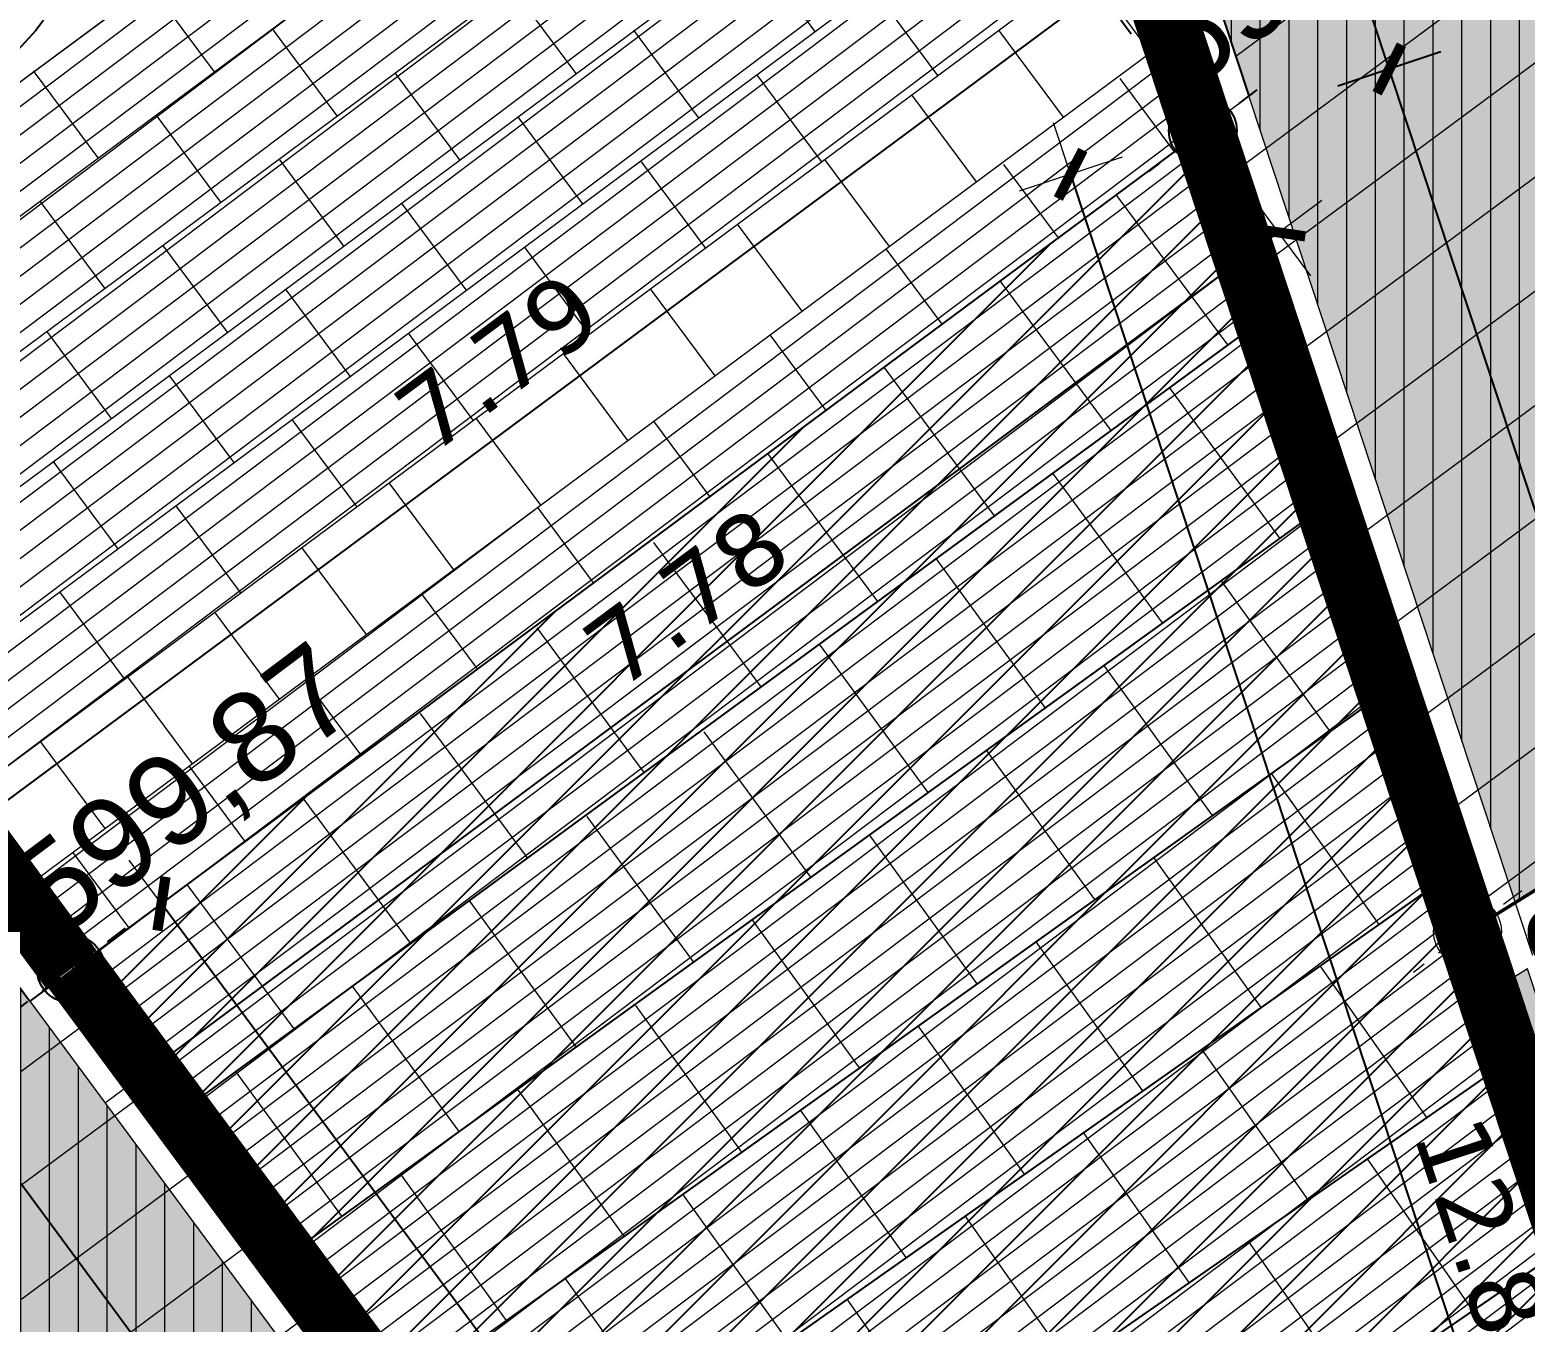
# Model space of a CAD drawing. Header units: metres. Extents: x 678805 to 1359287, y 2747329 to 5497370.
# Drawn here: x 679851.19 to 679859.46, y 2748750.56 to 2748757.71 of the extents above; entities that cross this region are included whole.
import ezdxf
from ezdxf.enums import TextEntityAlignment as Align

# ---------------------------------------------------------------- set-up
doc = ezdxf.new("R2010")
doc.units = ezdxf.units.M
doc.linetypes.add('XREF_MON_BUILDINGS$0$DASHEDX2', pattern=[1.5, 1, -0.5])
doc.linetypes.add('XREF_MON_SFT_TREES$0$HIDDEN', pattern=[0.375, 0.25, -0.125])
for name, color, linetype in [('00_XREF_MON_HSC_PAVEMENT', 7, 'Continuous'), ('00_XREF_TWQ_BUILDINGS', 7, 'Continuous'), ('00_XREF_TWQ_SFT_TREES', 7, 'Continuous'), ('XREF_MON_BUILDINGS$0$02-L-05 Stair', 6, 'Continuous'), ('XREF_MON_BUILDINGS$0$02-L-05 Stair_Levels', 81, 'Continuous'), ('XREF_MON_BUILDINGS$0$COTAUX', 7, 'Continuous'), ('XREF_MON_GENERAL_LAYOUT$0$02-L-Edge Line', 4, 'Continuous'), ('XREF_MON_GENERAL_LAYOUT$0$02-L-Edge Line Stair +10cm', 6, 'Continuous'), ('XREF_MON_GENERAL_LAYOUT$0$02-L-Plan Change', 8, 'Continuous'), ('XREF_MON_SFT_TREES$0$SL_TREE_CANOPY', 251, 'XREF_MON_SFT_TREES$0$HIDDEN')]:
    doc.layers.add(name, color=color, linetype=linetype)
doc.layers.add('02-L-Waterfeatures 01', color=7, linetype='Continuous', true_color=0x4da6ff)
doc.layers.add('XREF_MON_SFT_TREES$0$SL_TREE_ZIZIPHUS_SPINA', color=7, linetype='Continuous', true_color=0xc6d408)
for name, color, linetype, lineweight in [('XREF_MON_BUILDINGS$0$02-L-02 Retaining walls', 4, 'Continuous', 5), ('XREF_MON_BUILDINGS$0$02-L-02 Retaining walls_levels', 21, 'Continuous', 5), ('XREF_MON_BUILDINGS$0$02-L-03 Bridges_Levels', 252, 'Continuous', 15), ('XREF_MON_GENERAL_LAYOUT$0$02-L-Level Curves 0.25-0.75m', 33, 'Continuous', 5), ('XREF_MON_GENERAL_LAYOUT$0$02-L-Level Curves 0.50m', 33, 'Continuous', 5), ('XREF_MON_GENERAL_LAYOUT$0$02-L-Level Curves 1m', 37, 'Continuous', 5), ('XREF_MON_GENERAL_LAYOUT$0$02-L-Material Change', 251, 'Continuous', 5), ('XREF_MON_HSC_FURNITURE$0$05-Railing', 8, 'Continuous', 13), ('XREF_MON_HSC_PAVEMENT$0$03-TR-Pavement_04_Dry Meadow_', 54, 'Continuous', 5)]:
    doc.layers.add(name, color=color, linetype=linetype, lineweight=lineweight)
for name, color, linetype, lineweight, true_color in [('XREF_MON_BUILDINGS$0$02-L-03 Bridges', 7, 'Continuous', 15, 0x800020), ('XREF_MON_HSC_PAVEMENT$0$02-L-Joints-Paviment_07_Natural Stone', 7, 'Continuous', 5, 0x998833), ('XREF_MON_HSC_PAVEMENT$0$02-L-Joints-Paviment_07_Precast Concrete Blocks 60X40', 7, 'Continuous', 5, 0x999999), ('XREF_MON_HSC_PAVEMENT$0$03-TR-Pavement_04_Dry Meadow_2', 7, 'Continuous', 5, 0xe2c75d), ('XREF_MON_HSC_PAVEMENT$0$03-TR-Pavement_08_Natural Stone Bleachers', 7, 'Continuous', 5, 0x969696)]:
    doc.layers.add(name, color=color, linetype=linetype, lineweight=lineweight, true_color=true_color)
doc.layers.get('XREF_MON_SFT_TREES$0$SL_TREE_ZIZIPHUS_SPINA').off()
doc.styles.add('XREF_MON_BUILDINGS$0$E200', font='verdana.ttf', dxfattribs={"height": 0.4})
doc.styles.add('XREF_MON_BUILDINGS$0$Standard', font='arial.ttf')
doc.styles.add('XREF_MON_GENERAL_LAYOUT$0$Standard', font='arial.ttf')
doc.dimstyles.new('XREF_MON_BUILDINGS$0$E200', dxfattribs={"dimscale": 0.03, "dimtxt": 12, "dimasz": 1, "dimexe": 0.1, "dimexo": 1, "dimgap": 4, "dimtad": 1, "dimzin": 0, "dimdsep": 46, "dimtxsty": 'XREF_MON_BUILDINGS$0$E200', "dimblk1": 'XREF_MON_BUILDINGS$0$LINCOT200', "dimblk2": 'XREF_MON_BUILDINGS$0$LINCOT200', "dimsah": 1, "dimcen": 0.1, "dimdle": 0.1, "dimse1": 1, "dimse2": 1, "dimclrt": 256, "dimadec": 0, "dimazin": 0, "dimtfac": 0.015385, "dimtofl": 0, "dimtmove": 0, "dimatfit": 3, "dimldrblk": 'XREF_MON_BUILDINGS$0$LINCOT200', "dimfxl": 1, "dimtolj": 1, "dimtzin": 0, "dimarcsym": 0})

# ---------------------------------------------------------------- blocks, each defined once
blk = doc.blocks.new('*U153')
at = {"linetype": 'XREF_MON_BUILDINGS$0$DASHEDX2', "ltscale": 0.5}
for points in [[(0, -1.5), (0, 1.5)], [(1.5, 0), (-1.5, 0)]]:
    blk.add_lwpolyline(points, dxfattribs=at)
blk.add_circle((0, 0), 0.75)
at = {"ltscale": 0.3, "style": 'XREF_MON_BUILDINGS$0$Standard'}
blk.add_attdef('COTES', text='', height=2, dxfattribs=at).set_placement((4.512, 1.669), align=Align.MIDDLE)
blk = doc.blocks.new('*U154')
at = {"linetype": 'XREF_MON_BUILDINGS$0$DASHEDX2', "ltscale": 0.5}
for points in [[(0, -1.5), (0, 1.5)], [(1.5, 0), (-1.5, 0)]]:
    blk.add_lwpolyline(points, dxfattribs=at)
blk.add_circle((0, 0), 0.75)
at = {"ltscale": 0.3, "style": 'XREF_MON_BUILDINGS$0$Standard'}
blk.add_attdef('COTES', text='', height=2, dxfattribs=at).set_placement((4.383, 1.504), align=Align.MIDDLE)
blk = doc.blocks.new('*U261')
at = {"linetype": 'XREF_MON_BUILDINGS$0$DASHEDX2', "ltscale": 0.5}
for points in [[(0, -1.5), (0, 1.5)], [(1.5, 0), (-1.5, 0)]]:
    blk.add_lwpolyline(points, dxfattribs=at)
blk.add_circle((0, 0), 0.75)
at = {"ltscale": 0.3, "style": 'XREF_MON_BUILDINGS$0$Standard'}
blk.add_attdef('COTES', text='', height=2, dxfattribs=at).set_placement((4.973, -1.604), align=Align.MIDDLE)
blk = doc.blocks.new('XREF_MON_BUILDINGS$0$LINCOT200')
for p, q in [((0, -10), (0, 10)), ((0, 0), (10, 0))]:
    blk.add_line(p, q)
at = {"const_width": 1.88}
blk.add_lwpolyline([(3.54, -3.54), (-3.54, 3.54)], dxfattribs=at)
at = {"layer": 'XREF_MON_BUILDINGS$0$COTAUX'}
blk.add_line((0, 0), (-1.25, 0), dxfattribs=at)
blk = doc.blocks.new('*D264')
at = {"layer": 'DEFPOINTS', "color": 0, "ltscale": 0.3, "transparency": 16777216}
for p in [(679857.6753, 2748757.1503), (679858.0932, 2748756.5873), (679851.4307, 2748752.5148)]:
    blk.add_point(p, dxfattribs=at)
at = {"layer": 'XREF_MON_BUILDINGS$0$02-L-03 Bridges_Levels', "color": 0, "lineweight": -2, "ltscale": 0.3, "transparency": 16777216}
blk.add_line((679851.8727, 2748751.9697), (679858.0691, 2748756.5694), dxfattribs=at)
at = {"layer": 'XREF_MON_BUILDINGS$0$02-L-03 Bridges_Levels', "color": 0, "lineweight": -2, "ltscale": 0.3, "transparency": 16777216, "xscale": 0.03, "yscale": 0.03, "zscale": 0.03}
for p, rotation in [((679858.0932, 2748756.5873), 36.58666350519421), ((679851.8486, 2748751.9518), 216.5866635051942)]:
    blk.add_blockref('XREF_MON_BUILDINGS$0$LINCOT200', p, dxfattribs=dict(at, rotation=rotation))
at = {"layer": 'XREF_MON_BUILDINGS$0$02-L-03 Bridges_Levels', "ltscale": 0.3, "transparency": 16777216, "insert": (679854.8204, 2748754.5677), "char_height": 0.4, "attachment_point": 5, "rotation": 36.58666, "style": 'XREF_MON_BUILDINGS$0$E200'}
blk.add_mtext('\\A1;7.78', dxfattribs=at)
blk = doc.blocks.new('*D265')
at = {"layer": 'DEFPOINTS', "color": 0, "ltscale": 0.3, "transparency": 16777216}
for p in [(679856.3299, 2748761.2561), (679848.5163, 2748756.4398), (679849.0534, 2748755.7322)]:
    blk.add_point(p, dxfattribs=at)
at = {"layer": 'XREF_MON_BUILDINGS$0$02-L-02 Retaining walls_levels', "color": 0, "lineweight": -2, "ltscale": 0.3, "transparency": 16777216}
blk.add_line((679855.7689, 2748761.9455), (679848.5401, 2748756.4579), dxfattribs=at)
at = {"layer": 'XREF_MON_BUILDINGS$0$02-L-02 Retaining walls_levels', "color": 0, "lineweight": -2, "ltscale": 0.3, "transparency": 16777216, "xscale": 0.03, "yscale": 0.03, "zscale": 0.03}
for p, rotation in [((679855.7928, 2748761.9636), 37.20332174368929), ((679848.5163, 2748756.4398), 217.2033217436893)]:
    blk.add_blockref('XREF_MON_BUILDINGS$0$LINCOT200', p, dxfattribs=dict(at, rotation=rotation))
at = {"layer": 'XREF_MON_BUILDINGS$0$02-L-02 Retaining walls_levels', "ltscale": 0.3, "transparency": 16777216, "insert": (679851.9562, 2748759.4629), "char_height": 0.4, "attachment_point": 5, "rotation": 37.20332, "style": 'XREF_MON_BUILDINGS$0$E200'}
blk.add_mtext('\\A1;9.14', dxfattribs=at)
blk = doc.blocks.new('*D234')
at = {"layer": 'DEFPOINTS', "color": 0, "ltscale": 0.3, "transparency": 16777216}
for p in [(679851.9171, 2748752.8748), (679851.4301, 2748752.5149), (679858.4996, 2748742.9496)]:
    blk.add_point(p, dxfattribs=at)
at = {"layer": 'XREF_MON_BUILDINGS$0$02-L-02 Retaining walls_levels', "color": 0, "lineweight": -2, "ltscale": 0.3, "transparency": 16777216}
blk.add_line((679858.9687, 2748743.3337), (679851.9349, 2748752.8506), dxfattribs=at)
at = {"layer": 'XREF_MON_BUILDINGS$0$02-L-02 Retaining walls_levels', "color": 0, "lineweight": -2, "ltscale": 0.3, "transparency": 16777216, "xscale": 0.03, "yscale": 0.03, "zscale": 0.03}
for p, rotation in [((679851.9171, 2748752.8748), 126.4674550196409), ((679858.9865, 2748743.3096), 306.4674550196409)]:
    blk.add_blockref('XREF_MON_BUILDINGS$0$LINCOT200', p, dxfattribs=dict(at, rotation=rotation))
at = {"layer": 'XREF_MON_BUILDINGS$0$02-L-02 Retaining walls_levels', "ltscale": 0.3, "transparency": 16777216, "insert": (679855.7165, 2748748.2878), "char_height": 0.4, "attachment_point": 5, "rotation": 306.46746, "style": 'XREF_MON_BUILDINGS$0$E200'}
blk.add_mtext('\\A1;11.89', dxfattribs=at)
blk = doc.blocks.new('*D235')
at = {"layer": 'DEFPOINTS', "color": 0, "ltscale": 0.3, "transparency": 16777216}
for p in [(679857.6753, 2748757.1503), (679861.6981, 2748744.9723), (679860.9669, 2748744.7308)]:
    blk.add_point(p, dxfattribs=at)
at = {"layer": 'XREF_MON_BUILDINGS$0$02-L-02 Retaining walls_levels', "color": 0, "lineweight": -2, "ltscale": 0.3, "transparency": 16777216}
blk.add_line((679856.9535, 2748756.8802), (679860.9575, 2748744.7593), dxfattribs=at)
at = {"layer": 'XREF_MON_BUILDINGS$0$02-L-02 Retaining walls_levels', "color": 0, "lineweight": -2, "ltscale": 0.3, "transparency": 16777216, "xscale": 0.03, "yscale": 0.03, "zscale": 0.03}
for p, rotation in [((679856.9441, 2748756.9087), 108.2802434549338), ((679860.9669, 2748744.7308), 288.2802434549338)]:
    blk.add_blockref('XREF_MON_BUILDINGS$0$LINCOT200', p, dxfattribs=dict(at, rotation=rotation))
at = {"layer": 'XREF_MON_BUILDINGS$0$02-L-02 Retaining walls_levels', "ltscale": 0.3, "transparency": 16777216, "insert": (679859.268, 2748750.923), "char_height": 0.4, "attachment_point": 5, "rotation": 288.28024, "style": 'XREF_MON_BUILDINGS$0$E200'}
blk.add_mtext('\\A1;12.83', dxfattribs=at)
blk = doc.blocks.new('*D236')
at = {"layer": 'DEFPOINTS', "color": 0, "ltscale": 0.3, "transparency": 16777216}
for p in [(679859.9337, 2748752.9755), (679859.1409, 2748752.7137), (679861.6981, 2748744.9723)]:
    blk.add_point(p, dxfattribs=at)
at = {"layer": 'XREF_MON_BUILDINGS$0$02-L-02 Retaining walls_levels', "color": 0, "lineweight": -2, "ltscale": 0.3, "transparency": 16777216}
blk.add_line((679862.4814, 2748745.2627), (679859.9431, 2748752.9471), dxfattribs=at)
at = {"layer": 'XREF_MON_BUILDINGS$0$02-L-02 Retaining walls_levels', "color": 0, "lineweight": -2, "ltscale": 0.3, "transparency": 16777216, "xscale": 0.03, "yscale": 0.03, "zscale": 0.03}
for p, rotation in [((679859.9337, 2748752.9755), 108.2796089728631), ((679862.4909, 2748745.2342), 288.2796089728632)]:
    blk.add_blockref('XREF_MON_BUILDINGS$0$LINCOT200', p, dxfattribs=dict(at, rotation=rotation))
at = {"layer": 'XREF_MON_BUILDINGS$0$02-L-02 Retaining walls_levels', "ltscale": 0.3, "transparency": 16777216, "insert": (679861.545, 2748749.1468), "char_height": 0.4, "attachment_point": 5, "rotation": 288.27961, "style": 'XREF_MON_BUILDINGS$0$E200'}
blk.add_mtext('\\A1;8.15', dxfattribs=at)
blk = doc.blocks.new('*D237')
at = {"layer": 'DEFPOINTS', "color": 0, "ltscale": 0.3, "transparency": 16777216}
for p in [(679849.0534, 2748755.7322), (679851.4276, 2748752.519), (679850.8136, 2748752.0654)]:
    blk.add_point(p, dxfattribs=at)
at = {"layer": 'XREF_MON_BUILDINGS$0$02-L-02 Retaining walls_levels', "color": 0, "lineweight": -2, "ltscale": 0.3, "transparency": 16777216}
blk.add_line((679848.4573, 2748755.2545), (679850.7958, 2748752.0895), dxfattribs=at)
at = {"layer": 'XREF_MON_BUILDINGS$0$02-L-02 Retaining walls_levels', "color": 0, "lineweight": -2, "ltscale": 0.3, "transparency": 16777216, "xscale": 0.03, "yscale": 0.03, "zscale": 0.03}
for p, rotation in [((679848.4394, 2748755.2786), 126.4595271760463), ((679850.8136, 2748752.0654), 306.4595271760463)]:
    blk.add_blockref('XREF_MON_BUILDINGS$0$LINCOT200', p, dxfattribs=dict(at, rotation=rotation))
at = {"layer": 'XREF_MON_BUILDINGS$0$02-L-02 Retaining walls_levels', "ltscale": 0.3, "transparency": 16777216, "insert": (679849.8905, 2748753.867), "char_height": 0.4, "attachment_point": 5, "rotation": 306.45953, "style": 'XREF_MON_BUILDINGS$0$E200'}
blk.add_mtext('\\A1;4.00', dxfattribs=at)
blk = doc.blocks.new('*D175')
at = {"layer": 'DEFPOINTS', "color": 0, "ltscale": 0.3, "transparency": 16777216}
for p in [(679851.4301, 2748752.5149), (679850.6739, 2748751.9559), (679858.4996, 2748742.9496)]:
    blk.add_point(p, dxfattribs=at)
at = {"layer": 'XREF_MON_BUILDINGS$0$02-L-05 Stair_Levels', "color": 0, "lineweight": -2, "ltscale": 0.3, "transparency": 16777216}
blk.add_line((679857.7255, 2748742.4149), (679850.6917, 2748751.9318), dxfattribs=at)
at = {"layer": 'XREF_MON_BUILDINGS$0$02-L-05 Stair_Levels', "color": 0, "lineweight": -2, "ltscale": 0.3, "transparency": 16777216, "xscale": 0.03, "yscale": 0.03, "zscale": 0.03}
for p, rotation in [((679850.6739, 2748751.9559), 126.4674550174057), ((679857.7433, 2748742.3907), 306.4674550174057)]:
    blk.add_blockref('XREF_MON_BUILDINGS$0$LINCOT200', p, dxfattribs=dict(at, rotation=rotation))
at = {"layer": 'XREF_MON_BUILDINGS$0$02-L-05 Stair_Levels', "ltscale": 0.3, "transparency": 16777216, "insert": (679854.4733, 2748747.369), "char_height": 0.4, "attachment_point": 5, "rotation": 306.46746, "style": 'XREF_MON_BUILDINGS$0$E200'}
blk.add_mtext('\\A1;11.89', dxfattribs=at)
blk = doc.blocks.new('*D124')
at = {"layer": 'DEFPOINTS', "color": 0, "ltscale": 0.3, "transparency": 16777216}
for p in [(679857.101, 2748757.9255), (679857.676, 2748757.1508), (679851.4209, 2748752.508)]:
    blk.add_point(p, dxfattribs=at)
at = {"layer": 'XREF_MON_BUILDINGS$0$02-L-05 Stair_Levels', "color": 0, "lineweight": -2, "ltscale": 0.3, "transparency": 16777216}
blk.add_line((679850.87, 2748753.3005), (679857.0769, 2748757.9076), dxfattribs=at)
at = {"layer": 'XREF_MON_BUILDINGS$0$02-L-05 Stair_Levels', "color": 0, "lineweight": -2, "ltscale": 0.3, "transparency": 16777216, "xscale": 0.03, "yscale": 0.03, "zscale": 0.03}
for p, rotation in [((679857.101, 2748757.9255), 36.58481106444163), ((679850.8459, 2748753.2826), 216.5848110644416)]:
    blk.add_blockref('XREF_MON_BUILDINGS$0$LINCOT200', p, dxfattribs=dict(at, rotation=rotation))
at = {"layer": 'XREF_MON_BUILDINGS$0$02-L-05 Stair_Levels', "ltscale": 0.3, "transparency": 16777216, "insert": (679853.778, 2748755.8674), "char_height": 0.4, "attachment_point": 5, "rotation": 36.58481, "style": 'XREF_MON_BUILDINGS$0$E200'}
blk.add_mtext('\\A1;7.79', dxfattribs=at)
blk = doc.blocks.new('*D125')
at = {"layer": 'DEFPOINTS', "color": 0, "ltscale": 0.3, "transparency": 16777216}
for p in [(679858.7065, 2748757.4911), (679857.676, 2748757.1508), (679861.6981, 2748744.9723)]:
    blk.add_point(p, dxfattribs=at)
at = {"layer": 'XREF_MON_BUILDINGS$0$02-L-05 Stair_Levels', "color": 0, "lineweight": -2, "ltscale": 0.3, "transparency": 16777216}
blk.add_line((679862.7192, 2748745.3411), (679858.7159, 2748757.4626), dxfattribs=at)
at = {"layer": 'XREF_MON_BUILDINGS$0$02-L-05 Stair_Levels', "color": 0, "lineweight": -2, "ltscale": 0.3, "transparency": 16777216, "xscale": 0.03, "yscale": 0.03, "zscale": 0.03}
for p, rotation in [((679858.7065, 2748757.4911), 108.2765839587772), ((679862.7286, 2748745.3127), 288.2765839587772)]:
    blk.add_blockref('XREF_MON_BUILDINGS$0$LINCOT200', p, dxfattribs=dict(at, rotation=rotation))
at = {"layer": 'XREF_MON_BUILDINGS$0$02-L-05 Stair_Levels', "ltscale": 0.3, "transparency": 16777216, "insert": (679861.0301, 2748751.5051), "char_height": 0.4, "attachment_point": 5, "rotation": 288.27658, "style": 'XREF_MON_BUILDINGS$0$E200'}
blk.add_mtext('\\A1;12.83', dxfattribs=at)
blk = doc.blocks.new('XREF_MON_SFT_TREES$0$Ziziphus_spina_christi')
at = {"layer": 'XREF_MON_SFT_TREES$0$SL_TREE_CANOPY', "linetype": 'XREF_MON_SFT_TREES$0$HIDDEN'}
blk.add_circle((0, 0), 5, dxfattribs=at)
blk = doc.blocks.new('XREF_MON_SFT_TREES')
at = {"layer": 'XREF_MON_SFT_TREES$0$SL_TREE_ZIZIPHUS_SPINA', "rotation": 25.44812939262281}
blk.add_blockref('XREF_MON_SFT_TREES$0$Ziziphus_spina_christi', (679847.3636, 2748760.8844), dxfattribs=at)
blk = doc.blocks.new('XREF_MON_HSC_PAVEMENT')
at = {"layer": 'XREF_MON_HSC_PAVEMENT$0$03-TR-Pavement_04_Dry Meadow_', "linetype": 'Continuous'}
h = blk.add_hatch(dxfattribs=at)
h.set_pattern_fill('ANSI31', color=256, scale=0.0502, angle=45)
h.paths.add_polyline_path([(679911.9384, 2748797.4499), (679909.7443, 2748797.1845), (679857.5614, 2748758.458), (679859.4012, 2748752.8838), (679904.2844, 2748780.8245)])
h = blk.add_hatch(dxfattribs=at)
h.set_pattern_fill('ANSI31', color=256, scale=0.0502, angle=45)
h.paths.add_polyline_path([(679850.5252, 2748753.2362), (679853.5, 2748749.2102), (679813.0661, 2748724.0393), (679814.0209, 2748726.1452)])
at = {"layer": 'XREF_MON_HSC_PAVEMENT$0$03-TR-Pavement_04_Dry Meadow_2', "ltscale": 2, "transparency": 33554687}
h = blk.add_hatch(dxfattribs=at)
h.set_pattern_fill('AR-CONC', color=256, scale=0.0067, angle=290)
h.paths.add_polyline_path([(679911.9384, 2748797.4499), (679909.7443, 2748797.1845), (679857.5614, 2748758.458), (679859.4012, 2748752.8838), (679904.2844, 2748780.8245)])
h = blk.add_hatch(dxfattribs=at)
h.set_pattern_fill('AR-CONC', color=256, scale=0.0067, angle=290)
h.paths.add_polyline_path([(679850.5242, 2748753.2354), (679853.5, 2748749.2102), (679813.0661, 2748724.0393), (679814.0209, 2748726.1452)])
at = {"layer": 'XREF_MON_HSC_PAVEMENT$0$03-TR-Pavement_08_Natural Stone Bleachers', "ltscale": 0.3}
h = blk.add_hatch(dxfattribs=at)
h.set_pattern_fill('ANSI31', color=256, scale=0.0393, angle=172)
h.set_pattern_definition([(217, (53.15245, -1.2), (0.0750929740514, -0.099651742355), [])])
h.paths.add_polyline_path([(679857.5049, 2748757.6698), (679851.1221, 2748752.9329), (679859.091, 2748742.1493), (679862.3036, 2748744.153), (679861.6978, 2748744.9721), (679856.324, 2748761.2532), (679848.9822, 2748755.8286), (679850.7655, 2748753.4154), (679857.2963, 2748758.2622)])
at = {"layer": 'XREF_MON_HSC_PAVEMENT$0$02-L-Joints-Paviment_07_Natural Stone'}
for points in [[(679849.3391, 2748755.3459), (679856.5158, 2748760.672)], [(679849.6957, 2748754.8634), (679856.7139, 2748760.0719)], [(679850.0523, 2748754.3808), (679856.912, 2748759.4717)], [(679850.4089, 2748753.8983), (679857.1101, 2748758.8715)], [(679850.7647, 2748753.4148), (679857.2963, 2748758.2622)], [(679855.5298, 2748757.7001), (679855.1722, 2748758.1819)], [(679852.2095, 2748757.4756), (679851.852, 2748757.9574)], [(679854.2094, 2748757.4656), (679853.8519, 2748757.9474)], [(679856.2094, 2748757.4555), (679855.8518, 2748757.9373)], [(679852.8882, 2748757.2323), (679852.5307, 2748757.7141)], [(679854.8873, 2748757.2234), (679854.5298, 2748757.7051)], [(679851.1222, 2748752.933), (679857.5064, 2748757.6709)], [(679851.5671, 2748756.9989), (679851.2095, 2748757.4807)], [(679853.567, 2748756.9889), (679853.2094, 2748757.4707)], [(679855.567, 2748756.9788), (679855.2094, 2748757.4606)], [(679857.5189, 2748757.0335), (679857.2184, 2748757.4383)], [(679852.2458, 2748756.7555), (679851.8883, 2748757.2373)], [(679854.2449, 2748756.7466), (679853.8874, 2748757.2284)], [(679852.9246, 2748756.5121), (679852.567, 2748756.9939)], [(679854.9246, 2748756.502), (679854.567, 2748756.9838)], [(679856.8765, 2748756.5567), (679856.5759, 2748756.9635)], [(679857.8137, 2748755.9651), (679857.2003, 2748756.7915)], [(679851.6034, 2748756.2788), (679851.2459, 2748756.7605)], [(679853.6025, 2748756.2698), (679853.245, 2748756.7516)], [(679852.2822, 2748756.0353), (679851.9246, 2748756.5171)], [(679854.2821, 2748756.0253), (679853.9246, 2748756.507)], [(679856.2342, 2748756.0798), (679855.9248, 2748756.4967)], [(679857.1683, 2748755.4923), (679856.5549, 2748756.3187)], [(679852.9601, 2748755.7931), (679852.6025, 2748756.2749)], [(679851.6398, 2748755.5586), (679851.2822, 2748756.0404)], [(679853.6397, 2748755.5485), (679853.2822, 2748756.0303)], [(679855.5917, 2748755.6031), (679855.2823, 2748756.02)], [(679852.3177, 2748755.3163), (679851.9601, 2748755.7981)], [(679856.5229, 2748755.0194), (679855.9124, 2748755.8418)], [(679858.1008, 2748754.8964), (679857.491, 2748755.7287)], [(679852.9973, 2748755.0717), (679852.6398, 2748755.5535)], [(679854.9492, 2748755.1264), (679854.6398, 2748755.5433)], [(679851.6753, 2748754.8395), (679851.3177, 2748755.3213)], [(679855.8776, 2748754.5467), (679855.2701, 2748755.365)], [(679857.4525, 2748754.4277), (679856.8457, 2748755.2559)], [(679852.3549, 2748754.595), (679851.9973, 2748755.0767)], [(679854.3068, 2748754.6497), (679853.9974, 2748755.0666)], [(679855.2323, 2748754.0738), (679854.6396, 2748754.8723)], [(679856.8042, 2748753.9589), (679856.2003, 2748754.7831)], [(679858.3799, 2748753.8277), (679857.7766, 2748754.662)], [(679851.7125, 2748754.1182), (679851.3549, 2748754.6)], [(679853.6644, 2748754.1728), (679853.355, 2748754.5897)], [(679854.5869, 2748753.6011), (679853.9943, 2748754.3995)], [(679856.1559, 2748753.4901), (679855.555, 2748754.3103)], [(679857.7292, 2748753.3624), (679857.1283, 2748754.1933)], [(679853.022, 2748753.6961), (679852.7125, 2748754.1131)], [(679853.9416, 2748753.1283), (679853.349, 2748753.9267)], [(679855.5076, 2748753.0213), (679854.9184, 2748753.8254)], [(679857.0784, 2748752.897), (679856.48, 2748753.7245)], [(679852.3795, 2748753.2194), (679852.0701, 2748753.6363)], [(679858.6514, 2748752.7604), (679858.0545, 2748753.595)], [(679853.2962, 2748752.6554), (679852.7006, 2748753.4579)], [(679854.8593, 2748752.5525), (679854.2702, 2748753.3566)], [(679856.4276, 2748752.4316), (679855.8317, 2748753.2557)], [(679851.7371, 2748752.7427), (679851.4276, 2748753.1596)], [(679857.9973, 2748752.2997), (679857.4038, 2748753.1297)], [(679852.6509, 2748752.1826), (679852.0583, 2748752.9811)], [(679854.211, 2748752.0837), (679853.6219, 2748752.8878)], [(679855.7768, 2748751.9663), (679855.1834, 2748752.7869)], [(679857.3432, 2748751.839), (679856.753, 2748752.6643)], [(679858.9141, 2748751.6927), (679858.3243, 2748752.5301)], [(679853.5627, 2748751.6149), (679852.9736, 2748752.419)], [(679855.1261, 2748751.5009), (679854.5401, 2748752.3112)], [(679856.6891, 2748751.3783), (679856.1022, 2748752.199)], [(679858.2572, 2748751.236), (679857.6702, 2748752.0694)], [(679852.9144, 2748751.1461), (679852.3282, 2748751.9462)], [(679854.4753, 2748751.0356), (679853.8893, 2748751.8459)], [(679856.0349, 2748750.9176), (679855.4514, 2748751.7336)], [(679857.6002, 2748750.7794), (679857.0161, 2748751.6087)], [(679859.1689, 2748750.6253), (679858.5857, 2748751.4643)], [(679853.8245, 2748750.5702), (679853.2386, 2748751.3805)], [(679855.3809, 2748750.4569), (679854.8007, 2748751.2682)], [(679856.9433, 2748750.3227), (679856.362, 2748751.148)], [(679858.5091, 2748750.1727), (679857.9287, 2748751.0077)], [(679854.7268, 2748749.9962), (679854.1499, 2748750.8029)], [(679856.2891, 2748749.862), (679855.7079, 2748750.6872)]]:
    blk.add_lwpolyline(points, dxfattribs=at)
at = {"layer": 'XREF_MON_HSC_PAVEMENT$0$02-L-Joints-Paviment_07_Precast Concrete Blocks 60X40'}
for points in [[(679857.0282, 2748758.0632), (679857.3858, 2748757.5814)], [(679856.5464, 2748757.7057), (679856.904, 2748757.2238)], [(679856.0646, 2748757.3481), (679856.4222, 2748756.8663)], [(679855.5828, 2748756.9905), (679855.9404, 2748756.5087)], [(679855.101, 2748756.6329), (679855.4585, 2748756.1511)], [(679854.6192, 2748756.2754), (679854.9767, 2748755.7936)], [(679854.1374, 2748755.9178), (679854.4949, 2748755.436)], [(679853.6555, 2748755.5602), (679854.0131, 2748755.0784)], [(679853.1737, 2748755.2026), (679853.5313, 2748754.7208)], [(679852.6919, 2748754.8451), (679853.0495, 2748754.3633)], [(679852.2101, 2748754.4875), (679852.5677, 2748754.0057)], [(679851.7283, 2748754.1299), (679852.0859, 2748753.6481)], [(679851.2465, 2748753.7724), (679851.6041, 2748753.2906)]]:
    blk.add_lwpolyline(points, dxfattribs=at)
blk = doc.blocks.new('XREF_MON_HSC_FURNITURE')
at = {"layer": 'XREF_MON_HSC_FURNITURE$0$05-Railing', "true_color": 0xfcfcfc}
h = blk.add_hatch(color=7, dxfattribs=at)
h.dxf.hatch_style = 1
h.paths.add_polyline_path([(679861.8357, 2748744.715), (679862.01, 2748744.8252), (679859.4704, 2748752.5146), (679859.2957, 2748752.4058), (679861.8357, 2748744.715)])
h.paths.add_polyline_path([(679861.7485, 2748744.6598), (679857.5405, 2748757.4049), (679857.456, 2748757.3422), (679861.6614, 2748744.6048)])
h = blk.add_hatch(color=7, dxfattribs=at)
h.dxf.hatch_style = 1
h.paths.add_polyline_path([(679858.6366, 2748742.6801), (679853.9514, 2748749.02), (679853.7811, 2748748.914), (679858.4649, 2748742.5759)])
h.paths.add_polyline_path([(679858.7225, 2748742.7321), (679858.8084, 2748742.7842), (679851.3727, 2748752.8457), (679851.2923, 2748752.7863)])
at = {"layer": 'XREF_MON_HSC_FURNITURE$0$05-Railing'}
for points in [[(679861.7485, 2748744.6598), (679861.638, 2748744.9943), (679857.5405, 2748757.4049), (679857.456, 2748757.3422), (679861.6614, 2748744.6048)], [(679861.8357, 2748744.715), (679862.01, 2748744.8252), (679859.4704, 2748752.5146), (679859.2957, 2748752.4058), (679861.8357, 2748744.715)]]:
    blk.add_lwpolyline(points, close=True, dxfattribs=at)
blk.add_lwpolyline([(679858.7225, 2748742.7321), (679851.2923, 2748752.7862), (679851.3726, 2748752.8458), (679858.8084, 2748742.7842), (679858.7225, 2748742.7321)], dxfattribs=at)
blk = doc.blocks.new('XREF_MON_GENERAL_LAYOUT')
at = {"layer": 'XREF_MON_GENERAL_LAYOUT$0$02-L-Edge Line', "ltscale": 0.3}
for points in [[(679859.1409, 2748752.7137), (679904.2844, 2748780.8245)], [(679856.5778, 2748761.4416), (679857.9294, 2748757.3418)], [(679857.676, 2748757.1508), (679861.6981, 2748744.9723)], [(679848.8121, 2748755.5539), (679851.1895, 2748752.3363)], [(679851.4305, 2748752.5151), (679858.4996, 2748742.9496)]]:
    blk.add_lwpolyline(points, dxfattribs=at)
at = {"layer": 'XREF_MON_GENERAL_LAYOUT$0$02-L-Edge Line Stair +10cm'}
for p, q in [((679857.676, 2748757.1508), (679851.4301, 2748752.5149)), ((679858.0181, 2748756.1148), (679852.0185, 2748751.7194)), ((679858.3589, 2748755.0831), (679852.6068, 2748750.9237)), ((679858.6983, 2748754.0554), (679853.2058, 2748750.1277)), ((679859.0364, 2748753.0316), (679853.7832, 2748749.3316)), ((679859.3732, 2748752.0118), (679854.3718, 2748748.5353)), ((679859.7088, 2748750.9956), (679854.9604, 2748747.7387))]:
    blk.add_line(p, q, dxfattribs=at)
at = {"layer": 'XREF_MON_GENERAL_LAYOUT$0$02-L-Level Curves 0.25-0.75m', "ltscale": 0.3}
for points in [[(679856.7757, 2748760.8413), (679909.3358, 2748799.8534), (679911.5941, 2748797.4056), (679857.8575, 2748757.5601), (679856.7757, 2748760.8413)], [(679964.7831, 2748716.1614), (679965.8078, 2748716.4998), (679963.5638, 2748723.2943), (679964.6406, 2748723.8605), (679961.2332, 2748734.1775), (679962.31, 2748734.7438), (679959.6916, 2748742.6718), (679943.5446, 2748737.7094), (679934.8562, 2748747.657), (679944.2874, 2748754.6992), (679945.3239, 2748754.8512), (679938.3395, 2748762.6344), (679938.9642, 2748763.735), (679929.9187, 2748773.817), (679929.3471, 2748773.304), (679911.2034, 2748795.8533), (679857.938, 2748756.3573), (679858.3588, 2748755.0831), (679852.6068, 2748750.9237), (679851.9, 2748751.8801), (679821.0877, 2748729.0329), (679830.223, 2748723.7928), (679834.9683, 2748726.7521), (679834.9684, 2748726.752)], [(679961.661, 2748729.0559), (679958.392, 2748738.9539), (679959.4687, 2748739.5201), (679959.2039, 2748740.322), (679958.0645, 2748739.9457), (679930.6413, 2748731.5283), (679924.6087, 2748741.306), (679942.1199, 2748754.3813), (679942.474, 2748754.4333), (679942.1938, 2748754.7457), (679942.8185, 2748755.8463), (679928.522, 2748771.78), (679929.1467, 2748772.8806), (679929.0253, 2748773.0153), (679927.9389, 2748772.0405), (679910.3209, 2748793.9364), (679858.273, 2748755.3431), (679859.7085, 2748750.9954), (679857.3705, 2748749.3918), (679857.8319, 2748748.4865), (679855.5491, 2748746.9416), (679852.5027, 2748751.0645), (679831.6994, 2748735.6389)], [(679961.5177, 2748715.083), (679962.3894, 2748715.3709), (679960.0736, 2748722.3827), (679961.1504, 2748722.949), (679957.743, 2748733.266), (679958.8198, 2748733.8323), (679957.5783, 2748737.5911), (679917.7381, 2748725.3472), (679914.3863, 2748734.9146), (679940.051, 2748754.0779), (679941.0496, 2748754.2244), (679932.3762, 2748763.891), (679933.0009, 2748764.9916), (679927.2392, 2748771.4127), (679926.5312, 2748770.7775), (679909.4387, 2748792.0203), (679858.6078, 2748754.3293), (679861.0394, 2748746.9667), (679857.3182, 2748744.5482), (679853.1052, 2748750.2492), (679842.3108, 2748742.2452), (679944.4043, 2748683.6837)]]:
    blk.add_lwpolyline(points, dxfattribs=at)
blk.add_lwpolyline([(679957.5783, 2748688.8199), (679860.7405, 2748744.3668), (679861.6981, 2748744.9723), (679858.9421, 2748753.3156), (679908.5568, 2748790.1047), (679925.1239, 2748769.5148), (679925.4529, 2748769.81), (679936.8549, 2748757.1024), (679936.2302, 2748756.0018), (679938.1996, 2748753.8064), (679937.9688, 2748753.7726), (679904.3353, 2748728.659), (679904.9498, 2748719.2211), (679955.9421, 2748734.8924), (679958.3091, 2748727.7254), (679957.2324, 2748727.1591), (679960.6398, 2748716.8421), (679959.563, 2748716.2759), (679960.1105, 2748714.6182), (679959.9059, 2748714.5506), (679964.9697, 2748691.1071)], close=True, dxfattribs=at)
at = {"layer": 'XREF_MON_GENERAL_LAYOUT$0$02-L-Level Curves 0.50m', "ltscale": 0.3}
for points in [[(679837.0884, 2748728.0739), (679835.5241, 2748727.0986), (679826.3932, 2748732.3361), (679852.2011, 2748751.4726), (679853.7832, 2748749.3316), (679859.036, 2748753.0314), (679858.1054, 2748755.8506), (679910.7625, 2748794.8956), (679928.6435, 2748772.6728), (679929.0256, 2748773.0156), (679940.8912, 2748759.7905), (679940.2665, 2748758.6899), (679943.6828, 2748754.883)], [(679960.7107, 2748714.8165), (679961.2499, 2748714.9945), (679959.8183, 2748719.3293), (679960.8951, 2748719.8955), (679957.4877, 2748730.2126), (679958.5644, 2748730.7788), (679956.7632, 2748736.2328), (679911.2865, 2748722.2566), (679909.269, 2748731.7289), (679938.9921, 2748753.9227), (679939.6245, 2748754.0154), (679934.3032, 2748759.9464), (679934.9279, 2748761.047), (679926.3461, 2748770.6114), (679925.8271, 2748770.1456), (679908.9974, 2748791.0617), (679858.7753, 2748753.8222), (679861.6981, 2748744.9723), (679858.4996, 2748742.9496), (679853.4066, 2748749.8414), (679847.6167, 2748745.5482), (679950.9913, 2748686.2518)]]:
    blk.add_lwpolyline(points, dxfattribs=at)
at = {"layer": 'XREF_MON_GENERAL_LAYOUT$0$02-L-Level Curves 1m', "ltscale": 0.3}
for points in [[(679815.7818, 2748725.7299), (679851.5987, 2748752.2879), (679851.4301, 2748752.5149), (679857.676, 2748757.1508), (679857.7706, 2748756.8644), (679911.6446, 2748796.8118), (679930.0512, 2748773.9358), (679930.812, 2748774.6183), (679937.0374, 2748767.68), (679936.4127, 2748766.5794), (679946.7473, 2748755.0599), (679945.346, 2748754.8544), (679939.9736, 2748750.8429), (679949.9962, 2748740.7999), (679960.5068, 2748744.0301), (679962.5653, 2748737.7972)], [(679937.8172, 2748681.1155), (679923.2028, 2748689.4985), (679919.5736, 2748695.3603), (679918.4652, 2748694.9937), (679917.3248, 2748695.8669), (679914.0089, 2748694.7722), (679837.0053, 2748738.9419), (679852.8041, 2748750.6567), (679856.1386, 2748746.1444), (679860.3764, 2748748.9742), (679858.4405, 2748754.836), (679909.8796, 2748792.9779), (679927.2347, 2748771.4087), (679928.1323, 2748772.2141), (679931.074, 2748768.9364), (679930.4493, 2748767.8358), (679942.474, 2748754.4333)], [(679859.1094, 2748752.8089), (679908.1159, 2748789.147), (679924.4141, 2748768.8914), (679924.5597, 2748769.0086), (679938.1996, 2748753.8064), (679936.8588, 2748753.6098), (679901.6016, 2748727.2755), (679859.5825, 2748751.378), (679859.1094, 2748752.8089)]]:
    blk.add_lwpolyline(points, dxfattribs=at)
at = {"layer": 'XREF_MON_GENERAL_LAYOUT$0$02-L-Material Change'}
blk.add_line((679856.324, 2748761.2532), (679848.9822, 2748755.8286), dxfattribs=at)
at = {"layer": 'XREF_MON_GENERAL_LAYOUT$0$02-L-Material Change', "ltscale": 0.3}
blk.add_line((679857.9302, 2748757.3396), (679857.676, 2748757.1508), dxfattribs=at)
for points in [[(679909.5759, 2748800.7788), (679856.324, 2748761.2532), (679857.6764, 2748757.1511)], [(679857.9302, 2748757.3395), (679859.498, 2748752.5906)], [(679851.4305, 2748752.5151), (679851.1895, 2748752.3363)], [(679851.1895, 2748752.3363), (679853.6789, 2748748.9682)]]:
    blk.add_lwpolyline(points, dxfattribs=at)
at = {"layer": 'XREF_MON_GENERAL_LAYOUT$0$02-L-Material Change'}
blk.add_lwpolyline([(679851.4304, 2748752.5151), (679843.4104, 2748763.3696), (679802.2882, 2748741.3198)], dxfattribs=at)
at = {"layer": 'XREF_MON_GENERAL_LAYOUT$0$02-L-Plan Change', "ltscale": 0.3}
blk.add_line((679859.1391, 2748752.7206), (679904.2844, 2748780.8245), dxfattribs=at)
at = {"layer": 'XREF_MON_GENERAL_LAYOUT$0$02-L-Plan Change'}
blk.add_line((679851.4304, 2748752.5151), (679851.1895, 2748752.3363), dxfattribs=at)
blk.add_lwpolyline([(679848.8121, 2748755.554), (679851.1895, 2748752.3363)], dxfattribs=at)
at = {"style": 'XREF_MON_GENERAL_LAYOUT$0$Standard'}
for tag, rotation, p in [('604,00', 330.26429, (679905.7703, 2748776.5578)), ('603,00', 330.26429, (679901.8609, 2748753.4772)), ('600,00', 133.82598, (679944.5968, 2748745.1526)), ('602,00', 330.26429, (679883.3192, 2748738.7269)), ('601,00', 117.89057, (679920.972, 2748732.8701)), ('601,00', 330.26429, (679864.7775, 2748723.9765)), ('600,00', 40.88332, (679777.4054, 2748705.4436, 1.17)), ('602,00', 330.26429, (679941.2749, 2748705.483)), ('601,00', 40.88332, (679701.7984, 2748703.8886, 1.17)), ('598,00', 62.09101, (679810.2666, 2748702.6187)), ('600,00', 330.26429, (679877.7815, 2748691.1312)), ('600,00', 19.55109, (679920.4438, 2748685.4955)), ('601,00', 330.26429, (679934.8129, 2748683.8036)), ('599,00', 330.26429, (679854.5671, 2748679.0611)), ('600,00', 88.39282, (679743.9135, 2748675.5716)), ('599,00', 20.60862, (679924.2599, 2748675.2164)), ('601,00', 88.39282, (679728.0346, 2748671.3178, -2)), ('602,00', 88.39282, (679711.8258, 2748665.9661, -1)), ('603,00', 88.39282, (679695.6151, 2748660.611)), ('599,00', 40.88332, (679788.8073, 2748655.8292, 1.17)), ('601,00', 40.88332, (679627.6123, 2748644.6026, 1.17)), ('603,00', 41.70581, (679702.4989, 2748628.4844, 1.17)), ('600,00', 40.88332, (679645.925, 2748597.9261, 1.17)), ('599,00', 34.22768, (679673.5744, 2748555.136, 5.34))]:
    blk.add_attdef(tag, text='', height=1, rotation=rotation, dxfattribs=at).set_placement(p, align=Align.MIDDLE)
at = {"ltscale": 0.3, "style": 'XREF_MON_GENERAL_LAYOUT$0$Standard'}
for tag, rotation, p in [('603,50', 330.26429, (679911.5006, 2748760.5702)), ('602,50', 330.26429, (679892.8647, 2748745.8464)), ('600,50', 133.82598, (679933.0483, 2748738.7294)), ('601,50', 330.26429, (679873.5807, 2748731.6715)), ('601,50', 101.28567, (679909.522, 2748726.9453)), ('602,50', 330.26429, (679948.6249, 2748713.8598)), ('600,50', 39.60595, (679743.2426, 2748706.9713)), ('600,50', 330.26429, (679880.266, 2748702.726)), ('600,50', 17.35374, (679917.6151, 2748690.5539)), ('599,50', 330.26429, (679867.1975, 2748684.7162)), ('599,50', 18.89439, (679921.7104, 2748680.5784)), ('599,50', 39.60595, (679778.9915, 2748677.2412)), ('600,50', 88.39282, (679735.9249, 2748673.5861)), ('601,50', 88.39282, (679719.9063, 2748668.581)), ('602,50', 88.39282, (679703.4738, 2748663.4518)), ('598,50', 330.26429, (679861.7651, 2748662.3968)), ('601,50', 39.60595, (679610.5133, 2748662.0612)), ('600,00', 41.70581, (679752.3076, 2748637.6854)), ('601,00', 41.70581, (679736.0441, 2748634.5376)), ('599,00', 35.08346, (679763.0433, 2748634.415, 1.17)), ('602,00', 41.70581, (679720.1743, 2748633.0959, 1.17)), ('600,00', 35.08346, (679747.0628, 2748629.9031, 1.17)), ('601,00', 35.08346, (679731.2456, 2748625.2389, 1.17)), ('600,50', 39.60595, (679636.9197, 2748621.3387)), ('602,00', 35.08346, (679715.3998, 2748620.6394, 1.17)), ('599,50', 28.7604, (679659.4816, 2748574.3233))]:
    blk.add_attdef(tag, text='', height=1, rotation=rotation, dxfattribs=at).set_placement(p, align=Align.MIDDLE)
blk = doc.blocks.new('XREF_MON_BUILDINGS')
at = {"layer": 'XREF_MON_BUILDINGS$0$02-L-05 Stair'}
h = blk.add_hatch(dxfattribs=at)
h.set_pattern_fill('ANSI31', color=256, scale=2)
h.set_pattern_definition([(45, (0, 0), (-0.176776695297, 0.176776695297), [])])
h.paths.add_polyline_path([(679861.6981, 2748744.9723), (679857.676, 2748757.1508), (679851.4301, 2748752.5149), (679858.4996, 2748742.9496)])
at = {"layer": 'XREF_MON_BUILDINGS$0$02-L-02 Retaining walls', "ltscale": 0.3, "const_width": 0.35}
for points in [[(679857.6752, 2748757.1502), (679856.3299, 2748761.2561)], [(679857.676, 2748757.1508), (679861.6981, 2748744.9723)], [(679851.4166, 2748752.5137), (679849.0534, 2748755.7322)], [(679851.4305, 2748752.5151), (679858.4996, 2748742.9496)]]:
    blk.add_lwpolyline(points, dxfattribs=at)
at = {"layer": 'XREF_MON_BUILDINGS$0$02-L-03 Bridges'}
blk.add_lwpolyline([(679856.324, 2748761.2532), (679848.9822, 2748755.8286), (679851.4307, 2748752.5148), (679857.676, 2748757.1508)], close=True, dxfattribs=at)
at = {"layer": 'XREF_MON_BUILDINGS$0$02-L-05 Stair'}
for p, q in [((679857.676, 2748757.1508), (679851.4301, 2748752.5149)), ((679852.0259, 2748751.7098), (679852.0258, 2748751.7098))]:
    blk.add_line(p, q, dxfattribs=at)
blk.add_lwpolyline([(679861.6981, 2748744.9723), (679857.676, 2748757.1508), (679851.4301, 2748752.5149), (679858.4996, 2748742.9496)], close=True, dxfattribs=at)
at = {"layer": 'XREF_MON_BUILDINGS$0$02-L-02 Retaining walls_levels', "ltscale": 0.3, "xscale": 0.25, "yscale": 0.25, "zscale": 0.25, "rotation": 37}
for name, p, values in [('*U153', (679857.6753, 2748757.1503), {'COTES': '599,87'}), ('*U154', (679851.4166, 2748752.5137), {'COTES': '599,87'}), ('*U261', (679859.1391, 2748752.7206), {'COTES': '602.04'})]:
    blk.add_blockref(name, p, dxfattribs=at).add_auto_attribs(values)
at = {"layer": 'XREF_MON_BUILDINGS$0$02-L-03 Bridges_Levels', "ltscale": 0.3, "xscale": 0.25, "yscale": 0.25, "zscale": 0.25, "rotation": 37}
for name, p in [('*U153', (679857.6753, 2748757.1503)), ('*U154', (679851.4166, 2748752.5137))]:
    blk.add_blockref(name, p, dxfattribs=at).add_auto_attribs({'COTES': '599,87'})
at = {"layer": 'XREF_MON_BUILDINGS$0$02-L-05 Stair_Levels', "ltscale": 0.3, "xscale": 0.25, "yscale": 0.25, "zscale": 0.25, "rotation": 37}
for name, p in [('*U153', (679857.6753, 2748757.1503)), ('*U154', (679851.4166, 2748752.5137))]:
    blk.add_blockref(name, p, dxfattribs=at).add_auto_attribs({'COTES': '599,87'})
at = {"layer": 'XREF_MON_BUILDINGS$0$02-L-02 Retaining walls_levels', "ltscale": 0.3}
for p1, p2, distance, picture, middle in [((679856.3299, 2748761.2561), (679849.0534, 2748755.7322), -0.8883, '*D265', (679851.9562, 2748759.4629)), ((679857.6753, 2748757.1503), (679861.6981, 2748744.9723), -0.77, '*D235', (679859.268, 2748750.923)), ((679849.0534, 2748755.7322), (679851.4276, 2748752.519), -0.7633, '*D237', (679849.8905, 2748753.867)), ((679858.4996, 2748742.9496), (679851.4301, 2748752.5149), -0.6055, '*D234', (679855.7165, 2748748.2878))]:
    dim = blk.add_aligned_dim(p1=p1, p2=p2, distance=distance, dimstyle='XREF_MON_BUILDINGS$0$E200', dxfattribs=at)
    dim.commit()
    dim.dimension.update_dxf_attribs({"geometry": picture, "text_midpoint": middle})
dim = blk.add_linear_dim(base=(679859.9337, 2748752.9755), p1=(679861.6981, 2748744.9723), p2=(679859.1409, 2748752.7137), angle=108.27961, dimstyle='XREF_MON_BUILDINGS$0$E200', dxfattribs=at)
dim.commit()
dim.dimension.update_dxf_attribs({"geometry": '*D236', "text_midpoint": (679861.2325, 2748749.0435), "dimtype": 129})
at = {"layer": 'XREF_MON_BUILDINGS$0$02-L-03 Bridges_Levels', "ltscale": 0.3}
dim = blk.add_linear_dim(base=(679858.0932, 2748756.5873), p1=(679851.4307, 2748752.5148), p2=(679857.6753, 2748757.1503), angle=36.58666, dimstyle='XREF_MON_BUILDINGS$0$E200', dxfattribs=at)
dim.commit()
dim.dimension.update_dxf_attribs({"geometry": '*D264', "text_midpoint": (679855.0166, 2748754.3035), "dimtype": 129})
at = {"layer": 'XREF_MON_BUILDINGS$0$02-L-05 Stair_Levels', "ltscale": 0.3}
for p1, p2, distance, picture, middle in [((679851.4209, 2748752.508), (679857.676, 2748757.1508), 0.9648, '*D124', (679853.778, 2748755.8674)), ((679861.6981, 2748744.9723), (679857.676, 2748757.1508), -1.0853, '*D125', (679861.0301, 2748751.5051)), ((679858.4996, 2748742.9496), (679851.4301, 2748752.5149), 0.9404, '*D175', (679854.4733, 2748747.369))]:
    dim = blk.add_aligned_dim(p1=p1, p2=p2, distance=distance, dimstyle='XREF_MON_BUILDINGS$0$E200', dxfattribs=at)
    dim.commit()
    dim.dimension.update_dxf_attribs({"geometry": picture, "text_midpoint": middle})

msp = doc.modelspace()

# ---------------------------------------------------------------- block references
at = {"layer": '00_XREF_MON_HSC_PAVEMENT'}
msp.add_blockref('XREF_MON_HSC_PAVEMENT', (0, 0), dxfattribs=at)

# ---------------------------------------------------------------- next in the draw order: block references
at = {"layer": '00_XREF_TWQ_BUILDINGS'}
msp.add_blockref('XREF_MON_BUILDINGS', (0, 0), dxfattribs=at)

# ---------------------------------------------------------------- next in the draw order: block references
msp.add_blockref('XREF_MON_BUILDINGS', (0, 0))

# ---------------------------------------------------------------- next in the draw order: block references
msp.add_blockref('XREF_MON_HSC_FURNITURE', (0, 0), dxfattribs=at)
at = {"layer": '00_XREF_TWQ_SFT_TREES'}
msp.add_blockref('XREF_MON_SFT_TREES', (0, 0), dxfattribs=at)
at = {"layer": '02-L-Waterfeatures 01', "color": 18, "true_color": 0x000000}
msp.add_blockref('XREF_MON_GENERAL_LAYOUT', (0, 0), dxfattribs=at)

doc.saveas('drawing.dxf')
